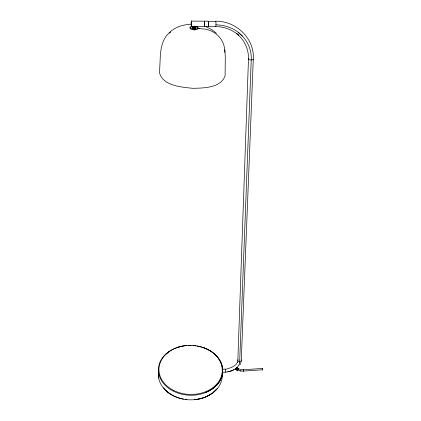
<?xml version="1.0" encoding="UTF-8"?>
<svg xmlns="http://www.w3.org/2000/svg" width="421" height="421" viewBox="0 0 421 421"><rect width="100%" height="100%" fill="white"/><g stroke="black" fill="none" stroke-linecap="round" stroke-linejoin="round"><path stroke-width="0.63" d="M196.012 26.434L196.397 26.302L191.518 26.36L191.46 22.097L191.234 25.313A2.684 0.279 89.6 0 1 191.171 23.755L191.202 22.329A2.684 0.279 89.6 0 1 191.671 22.197A2.684 0.279 89.6 0 1 191.518 26.36L208.269 26.512L208.59 23.023L208.269 21.171L191.376 21.108M170.568 394.261L166.827 391.509A31.991 24.939 1.7 0 1 158.654 377.858L158.412 369.706M262.294 369.133L262.399 368.396L262.499 369.991L262.441 368.454L243.433 369.727L243.485 371.154M191.171 23.755L191.202 22.329M204.364 21.145L204.69 24.123L204.369 26.491L204.69 23.35L204.248 21.324M238.112 368.691C238.533 369.885 237.555 367.933 237.97 368.522M236.87 367.628L236.581 368.501L235.455 369.101L236.581 368.501L236.902 367.712L238.354 368.791M191.729 24.234L191.666 25.56M197.649 27.923A3.931 1.489 3.1 0 1 195.318 29.791A3.931 1.489 3.1 0 1 190.25 28.57L190.113 27.449A3.936 1.489 3.1 0 1 191.881 26.265M192.781 28.486L192.807 27.718A1.968 0.742 3.1 0 1 192.518 26.67M193.423 28.486L193.507 26.06M237.839 360.75L248.474 59.061C248.853 49.199 244.217 39.337 236.344 33.375L238.575 35.227C232.324 29.633 223.977 26.628 215.62 26.56M194.807 27.581L194.186 27.654L194.239 26.244M194.934 28.496L195.028 26.07M195.576 28.502L195.602 27.739A1.968 0.742 3.1 0 0 195.586 26.807M241.249 360.897L253.289 59.198M204.69 24.318L204.606 25.639A2.673 0.326 89.9 0 1 204.369 26.491M262.288 368.933L262.441 368.454M225.235 369.464C229.398 368.128 235.649 366.928 237.66 361.871L237.249 362.634L237.57 361.834M191.329 22.466L191.502 22.192M241.133 361.897L239.896 364.944M158.696 373.227C157.612 372.543 159.359 370.617 158.57 371.401L158.675 373.09A32.18 24.918 1.8 0 0 180.209 393.788A32.18 24.918 1.8 0 0 213.368 388.209M238.175 368.885L238.112 368.412C237.781 367.549 238.649 370.133 237.239 370.054L236.586 369.464M192.25 27.223L192.502 27.07C190.976 28.407 195.112 28.333 195.591 28.139L195.844 27.991A1.963 0.742 3.1 0 0 195.981 27.581M192.129 27.354L192.081 27.491A1.963 0.742 3.1 0 0 192.581 28.033L195.844 27.986M238.239 369.364L238.081 369.649M236.044 368.917L236.807 368.017M238.039 369.385C238.049 370.001 236.718 369.891 237.291 369.927L237.944 369.527M208.163 21.303L208.6 23.323L208.227 26.486L215.484 26.376A2.668 0.363 -89.8 0 0 215.984 24.376A2.668 0.363 -89.8 0 0 215.631 21.224C235.723 20.671 254.637 38.322 253.3 58.814A2.452 1.031 1.6 0 1 250.848 59.966A2.452 1.031 1.6 0 1 248.49 58.677M208.269 26.512L208.605 23.829L208.216 21.213M237.77 369.58C238.512 368.685 237.318 367.465 238.149 369.049M237.712 369.512L237.939 369.101L237.712 369.512A0.8 0.516 -58.7 0 1 237.391 369.77M237.07 369.838A0.837 0.537 -58.7 0 0 237.191 369.922L238.002 369.438L237.728 369.775M217.552 388.346L212.379 393.251L206.237 396.745A31.943 24.902 1.7 0 1 194.834 399.655M236.623 368.386L235.628 369.049M169.526 33.175L170.747 31.996M165.658 354.256L169.131 351.488A32.18 24.918 1.8 0 1 179.435 346.809M213.363 388.204L218.436 383.142A32.185 24.918 1.8 0 0 222.746 371.417L222.125 365.796A32.185 24.918 1.8 0 0 209.184 350.214M169.274 351.388L165.879 354.05A32.18 24.918 1.8 0 0 158.412 369.948L158.48 371.59M237.57 369.775L236.934 369.917A0.979 0.626 -58.8 0 1 236.723 369.696L236.67 369.438M233.944 369.706C230.476 371.69 226.424 372.201 222.493 372.348M236.855 369.87L237.649 369.691A0.937 0.6 -58.7 0 0 237.923 369.359L238.075 368.67A0.937 0.6 -58.7 0 0 237.765 368.254M205.248 392.688L211.537 389.504L216.736 385.157A32.18 24.918 1.8 0 0 196.96 345.978M204.296 21.203L204.585 21.85A2.673 0.326 89.9 0 1 204.695 23.802M195.365 27.597L195.207 27.66M176.883 347.604L181.177 346.372M243.406 369.791L243.501 371.211M192.986 27.186L195.223 27.27M194.981 27.339L195.197 27.281A1.568 0.595 3.1 0 0 195.586 26.718L195.644 26.87M227.703 371.88L231.571 370.822A13.398 8.794 -11.3 0 0 239.612 363.249L251.311 57.63A38.143 35.343 -23.3 0 0 242.385 36.048L238.375 32.406A38.143 35.343 -23.3 0 0 218.515 24.971L215.962 24.865M181.804 346.257L183.051 346.03M194.823 27.191L194.202 27.26M237.128 369.954L237.97 369.259L237.865 368.317M236.534 369.206L235.981 369.049M222.804 369.222L225.388 369.049L225.735 370.927L225.472 372.338M262.593 369.801L242.385 371.133L239.991 370.801L237.676 369.817M190.55 24.371C182.377 24.55 173.978 27.481 168.379 33.622C158.428 43.742 160.864 59.461 159.396 72.217C162.317 85.926 181.598 87.105 192.881 88.321C203.838 88.021 220.636 88.094 225.098 75.838L225.282 56.824L224.877 49.804M195.176 29.091L194.113 29.107M194.791 29.823L193.723 29.796M208.39 21.35L215.768 21.403M192.807 27.718L195.602 27.739M243.501 369.759L240.812 369.575L237.612 368.359M199.507 28.454L197.544 28.349L204.922 29.112A25.234 23.713 -20.5 0 1 224.598 48.652L224.851 52.483M237.581 368.522L237.997 368.559M237.691 368.37L238.075 368.912L237.523 369.806A0.937 0.6 -58.7 0 1 236.686 369.575M239.975 370.801L241.154 371.038M193.165 27.649L193.197 27.66A1.568 0.595 3.1 0 1 192.586 26.933M205.948 26.733L211.642 29.523L216.378 33.185M235.992 369.08L236.344 369.259M236.807 367.786L238.07 368.617M237.823 368.133L238.186 368.654M238.354 32.391L242.407 36.069M164.469 389.23L167.832 392.335A31.991 24.939 1.7 0 0 203.027 397.956A31.991 24.939 1.7 0 0 222.325 374.632L222.262 373.711M196.17 26.46A3.936 1.489 3.1 0 1 196.397 28.917A3.936 1.489 3.1 0 1 190.271 27.854L190.134 27.581M190.271 27.854L190.113 27.449M190.25 28.57L190.087 28.16A3.931 1.489 3.1 0 1 190.524 27.476M158.385 374.695L158.538 376.379M191.455 21.071L191.629 21.76M197.891 27.491L197.965 27.902M158.385 374.564L158.485 376.332M237.581 368.286A1.068 0.689 -58.7 0 1 238.354 368.938A1.068 0.689 -58.7 0 1 237.412 370.164A1.068 0.689 -58.7 0 1 236.765 369.349L236.802 369.559M158.449 376.2L158.712 378.084M191.539 22.387L191.618 23.513M222.267 373.79L222.33 374.864M180.004 346.657A32.18 24.918 1.8 0 1 186.777 345.53M188.382 345.43A32.18 24.918 1.8 0 1 191.176 345.415M192.897 345.494A32.18 24.918 1.8 0 1 195.797 345.794M158.37 374.69A31.991 24.939 1.7 0 1 158.501 372.253M215.973 389.735A31.438 24.523 1.7 0 1 213.647 391.967M212.363 392.998A31.438 24.523 1.7 0 1 210.489 394.298M210.005 394.603A31.438 24.523 1.7 0 1 205.38 396.95M204.827 397.171A31.438 24.523 1.7 0 1 202.564 397.971M201.985 398.15A31.438 24.523 1.7 0 1 199.622 398.776M199.022 398.908A31.438 24.523 1.7 0 1 197.812 399.145M195.97 399.429A31.438 24.523 1.7 0 1 194.749 399.566M186.592 399.54A31.438 24.523 1.7 0 1 185.351 399.387M183.498 399.087A31.438 24.523 1.7 0 1 181.072 398.555M180.472 398.398A31.438 24.523 1.7 0 1 178.178 397.703M177.615 397.508A31.438 24.523 1.7 0 1 170.147 393.782M169.674 393.461A31.438 24.523 1.7 0 1 165.437 389.899M164.658 389.062A31.438 24.523 1.7 0 1 163.58 387.773M202.785 347.404A32.185 24.918 1.8 0 1 208.658 349.925M236.818 369.612A0.8 0.516 -58.7 0 1 236.77 369.385M237.402 368.18A1.068 0.689 -58.7 0 1 238.186 368.796A1.068 0.689 -58.7 0 1 237.281 370.043A1.068 0.689 -58.7 0 1 236.581 369.301M241.044 359.923A1.737 1.331 3 0 1 240.633 361.639A1.737 1.331 3 0 1 238.354 361.513A1.737 1.331 3 0 1 238.144 359.766M192.502 28.365A1.968 0.747 3.1 0 1 192.286 28.228M193.213 27.265A1.568 0.595 3.1 0 1 192.586 26.555M194.991 27.133A1.179 0.447 3.1 0 1 193.76 27.228M195.56 27.097A1.568 0.595 3.1 0 1 195.207 27.66M194.607 27.623A1.179 0.447 3.1 0 1 194.186 27.654M237.228 368.317C237.46 369.722 235.097 369.028 236.202 369.396A0.979 0.626 -58.7 0 0 236.544 369.328L237.139 368.659A0.979 0.626 -58.7 0 0 237.239 368.196L237.181 367.938L237.228 368.317M236.423 369.259L236.023 369.143A0.837 0.537 -58.7 0 0 236.17 369.249L236.423 369.259M173.626 390.409A31.664 24.502 1.8 0 0 222.235 371.375A31.664 24.502 1.8 0 0 175.957 348.025A31.664 24.502 1.8 0 0 173.626 390.409"/></g></svg>
